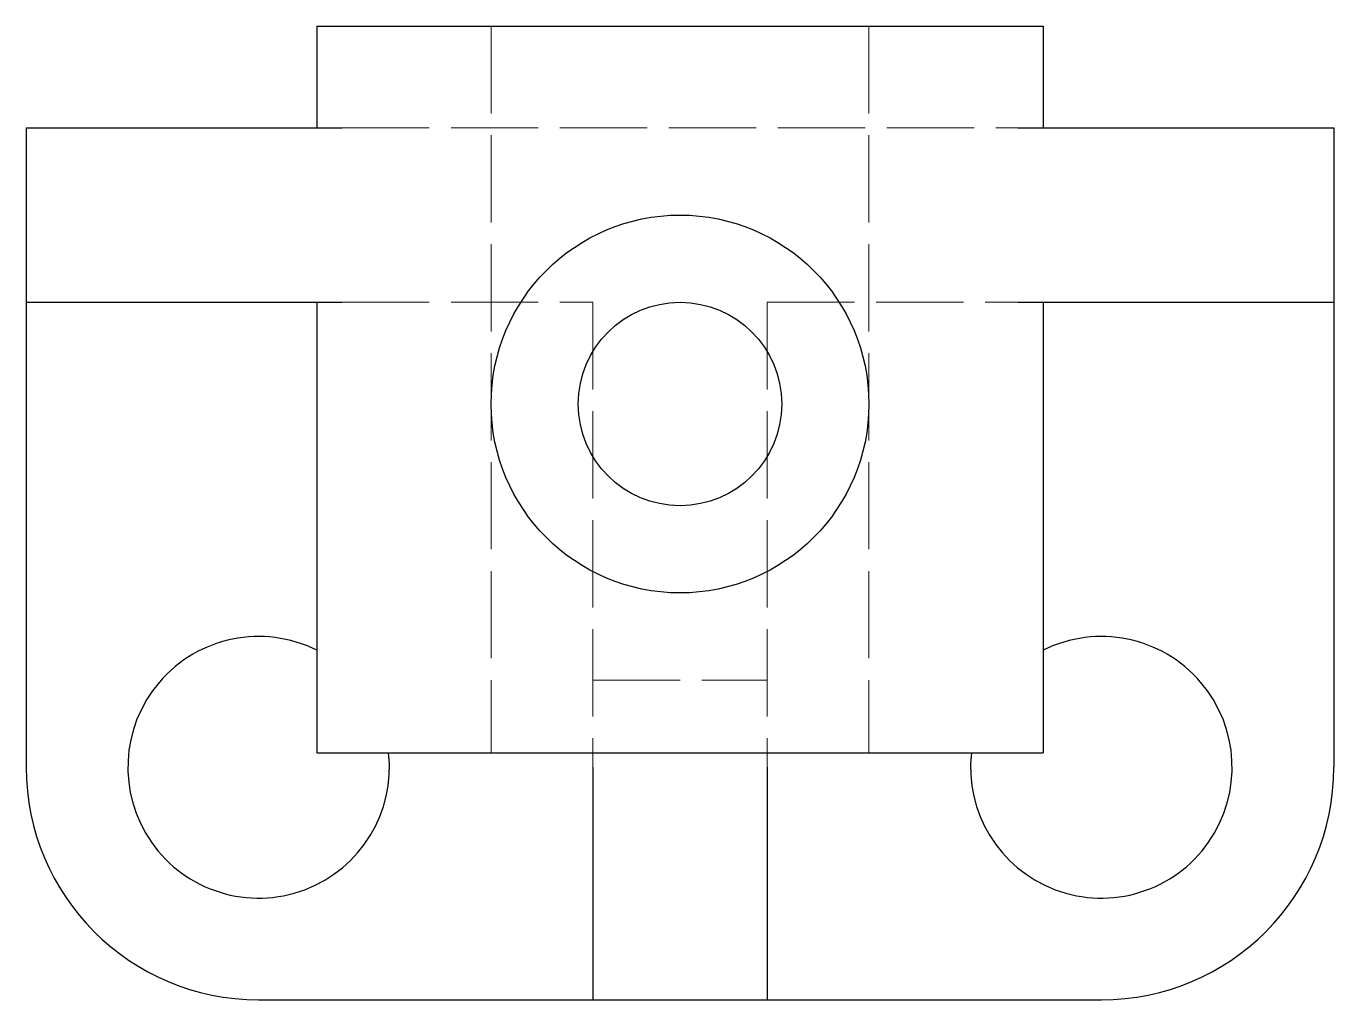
# Model space of a CAD drawing. Header units: millimetres. Extents: x 140 to 230, y 115.1 to 182.1.
import ezdxf

# ---------------------------------------------------------------- set-up
doc = ezdxf.new("R2010")
doc.units = ezdxf.units.MM
doc.linetypes.add('ACAD_ISO02W100', pattern=[15, 12, -3])
doc.layers.add('实体层', color=7, linetype='Continuous', lineweight=30)
doc.layers.add('细实线层', color=7, linetype='Continuous', lineweight=9)

msp = doc.modelspace()

# ---------------------------------------------------------------- linework, layer by layer
at = {"layer": '实体层'}
for p, q in [((160.048, 182.133), (210.048, 182.133)), ((160.048, 182.133), (160.048, 175.133)), ((210.048, 182.133), (210.048, 175.133)), ((140.048, 175.133), (140.048, 131.133)), ((140.048, 175.133), (161.789, 175.133)), ((208.307, 175.133), (230.048, 175.133)), ((230.048, 175.133), (230.048, 131.133)), ((140.048, 163.133), (161.789, 163.133)), ((160.048, 163.133), (160.048, 132.133)), ((208.307, 163.133), (230.048, 163.133)), ((210.048, 163.133), (210.048, 132.133)), ((160.048, 132.133), (210.048, 132.133)), ((179.048, 131.133), (179.048, 115.133)), ((191.048, 131.133), (191.048, 115.133)), ((156.048, 115.133), (214.048, 115.133))]:
    msp.add_line(p, q, dxfattribs=at)
for radius in [13, 7]:
    msp.add_circle((185.048, 156.133), radius, dxfattribs=at)
for centre, radius, start, end in [((156.048, 131.133), 9, 63.6122, 6.37937), ((214.048, 131.133), 9, 173.62063, 116.3878), ((156.048, 131.133), 16, 180, 270), ((214.048, 131.133), 16, 270, 0)]:
    msp.add_arc(centre, radius, start, end, dxfattribs=at)
at = {"layer": '细实线层', "linetype": 'ACAD_ISO02W100', "ltscale": 0.5}
for p, q in [((172.048, 182.133), (172.048, 132.133)), ((198.048, 182.133), (198.048, 132.133)), ((161.789, 175.133), (208.307, 175.133)), ((161.789, 163.133), (179.048, 163.133)), ((179.048, 163.133), (179.048, 131.133)), ((191.048, 163.133), (208.307, 163.133)), ((191.048, 163.133), (191.048, 131.133)), ((179.048, 137.133), (191.048, 137.133))]:
    msp.add_line(p, q, dxfattribs=at)

doc.saveas('drawing.dxf')
